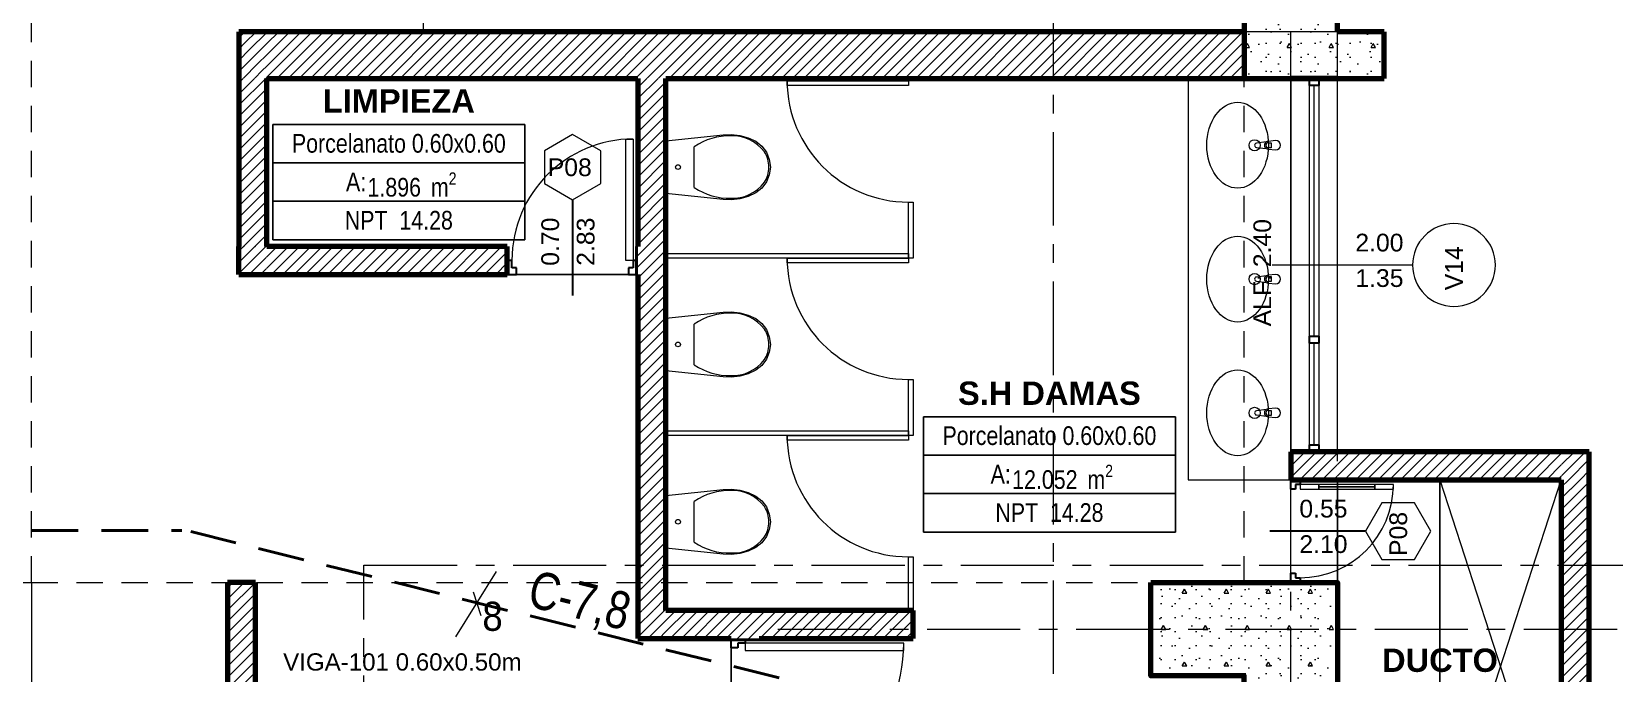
# Model space of a CAD drawing. Header units: inches. Extents: x -38 to 5698, y -33 to 92.
# Drawn here: x 322.07 to 330.55, y 16.91 to 20.35 of the extents above; entities that cross this region are included whole.
import ezdxf

# ---------------------------------------------------------------- set-up
doc = ezdxf.new("R2010")
doc.units = ezdxf.units.IN
doc.header["$MEASUREMENT"] = 0
doc.set_wipeout_variables(frame=1)
for name, pattern in [('A-PB$0$HIDDEN', [0.375, 0.25, -0.125]), ('ACAD_ISO04W100', [30, 24, -3, 0, -3]), ('CONTINUA', [0]), ('Hidden Line', [0.195611, 0.141111, -0.0545]), ('Línea Oculta', [0.195611, 0.141111, -0.0545]), ('Punto & Raya', [0.65, 0.5, -0.075, 0, -0.075]), ('Wipeout_Contour', [1, 0, -1])]:
    doc.linetypes.add(name, pattern=pattern)
for name, color, linetype in [('02 _ ARQ _ ALB _ Ejes Generales', 7, 'Continuous'), ('02 _ ARQ _ ZON _ Espacio.3D', 7, 'Continuous'), ('08 _ STR _ EXT _ 06 Columnas', 7, 'Continuous'), ('08 _ STR _ EXT _ 06 Elementos de Fachada', 7, 'Continuous'), ('08 _ STR _ EXT _ 07 Losa Aligerada', 7, 'Continuous'), ('08 _ STR _ EXT _ 09 Vigas', 7, 'Continuous'), ('Dibujo 2D - General', 7, 'Continuous'), ('Estructura - 04 MURO', 253, 'Continuous'), ('Interior - Sanitarios', 7, 'Continuous'), ('Marcador - Secciones', 251, 'Continuous'), ('Notas - Etiquetas', 251, 'Continuous'), ('Notas - Textos', 7, 'Continuous')]:
    doc.layers.add(name, color=color, linetype=linetype)
for name, color, linetype, lineweight in [('distribucion a sub tableros', 210, 'CONTINUA', 40), ('Lineas Electr', 4, 'Continuous', 18), ('textos', 7, 'Continuous', 5)]:
    doc.layers.add(name, color=color, linetype=linetype, lineweight=lineweight)
doc.styles.add('Estilo_Generado_4', font='swisse.ttf')
doc.styles.add('Estilo_Generado_8', font='arialbd.ttf')
doc.styles.add('Estilo_Generado_9', font='ARIALN.TTF')
doc.styles.add('ROMANS 150', font='arial.ttf', dxfattribs={"width": 0.8, "height": 0.48})
doc.styles.add('SWISS', font='swisse.ttf')
pattern_1 = [(0, (277.50004, 6e-09), (0, 0.3897114), [0.024375, -0.200625]), (0, (277.61254, 0.19486), (0, 0.3897114), [0.024375, -0.200625]), (60, (277.50004, 6e-09), (-0.3375, 0.1948557), [0.024375, -0.200625]), (60, (277.72504, 6e-09), (-0.3375, 0.1948557), [0.024375, -0.200625]), (120, (277.5244, 6e-09), (0.3375, 0.1948557), [0.024375, -0.200625]), (120, (277.7494, 6e-09), (0.3375, 0.1948557), [0.024375, -0.200625]), (0, (277.50004, 0.0375), (0, 0.075), [0, -0.075, 0, -0.1125]), (45, (277.53754, 0.0375), (-0.05303301, 0.05303301), [0, -0.05625, 0, -0.09375])]
pattern_2 = [(45, (277.50004, 6e-09), (-0.030052038, 0.030052038), [])]

msp = doc.modelspace()

# ---------------------------------------------------------------- hatches: boundary and pattern name
at = {"layer": '08 _ STR _ EXT _ 06 Columnas', "linetype": 'Continuous', "lineweight": 9}
h = msp.add_hatch(dxfattribs=at)
h.set_pattern_fill('HORMIGÓN_EN_MASA_0002', style=0, pattern_type=2)
h.set_pattern_definition(pattern_1)
h.paths.add_polyline_path([(328.07, 17.4), (328.07, 16.9), (328.57, 16.9), (328.57, 16.4), (329.07, 16.4), (329.07, 17.4)])
at = {"layer": '08 _ STR _ EXT _ 06 Elementos de Fachada', "linetype": 'Continuous', "lineweight": 9}
h = msp.add_hatch(dxfattribs=at)
h.set_pattern_fill('HORMIGÓN_EN_MASA_0002', color=250, style=0, pattern_type=2)
h.set_pattern_definition(pattern_1)
h.paths.add_polyline_path([(329.07, 20.1), (329.32, 20.1), (329.32, 20.35), (329.07, 20.35)])

# ---------------------------------------------------------------- linework, layer by layer
at = {"layer": '02 _ ARQ _ ZON _ Espacio.3D', "color": 252, "linetype": 'Continuous', "lineweight": 13}
for p, q in [((324.7136, 19.8534), (323.3633, 19.8534)), ((323.3633, 19.8534), (323.3633, 19.2358)), ((323.3633, 19.8534), (324.7136, 19.8534)), ((323.3633, 19.6476), (323.3633, 19.8534)), ((324.7136, 19.2358), (324.7136, 19.8534)), ((324.7136, 19.8534), (324.7136, 19.6476)), ((324.7136, 19.6476), (323.3633, 19.6476)), ((323.3633, 19.6476), (324.7136, 19.6476)), ((323.3633, 19.4417), (323.3633, 19.6476)), ((324.7136, 19.6476), (324.7136, 19.4417)), ((324.7136, 19.4417), (323.3633, 19.4417)), ((323.3633, 19.4417), (324.7136, 19.4417)), ((323.3633, 19.2358), (323.3633, 19.4417)), ((324.7136, 19.4417), (324.7136, 19.2358)), ((323.3633, 19.2358), (324.7136, 19.2358)), ((324.7136, 19.2358), (323.3633, 19.2358)), ((328.2014, 18.2878), (326.8511, 18.2878)), ((326.8511, 18.2878), (326.8511, 17.6701)), ((326.8511, 18.2878), (328.2014, 18.2878)), ((326.8511, 18.0819), (326.8511, 18.2878)), ((328.2014, 17.6701), (328.2014, 18.2878)), ((328.2014, 18.2878), (328.2014, 18.0819)), ((328.2014, 18.0819), (326.8511, 18.0819)), ((326.8511, 18.0819), (328.2014, 18.0819)), ((326.8511, 17.876), (326.8511, 18.0819)), ((328.2014, 18.0819), (328.2014, 17.876)), ((328.2014, 17.876), (326.8511, 17.876)), ((326.8511, 17.876), (328.2014, 17.876)), ((326.8511, 17.6701), (326.8511, 17.876)), ((328.2014, 17.876), (328.2014, 17.6701)), ((326.8511, 17.6701), (328.2014, 17.6701)), ((328.2014, 17.6701), (326.8511, 17.6701))]:
    msp.add_line(p, q, dxfattribs=at)
at = {"layer": '02 _ ARQ _ ZON _ Espacio.3D', "color": 254, "linetype": 'Continuous', "lineweight": 0, "flags": 128}
msp.add_lwpolyline([(297.57, 17.4), (322.07, 17.4), (322.07, 16.25), (323.27, 16.25), (323.27, 15.5372), (324.92, 15.5372), (324.92, 15.1499), (325.82, 15.1499), (325.8204, 17.1), (325.32, 17.1), (325.32, 19.05), (323.1804, 19.05), (323.1804, 20.35), (324.17, 20.35)], dxfattribs=at)
at = {"layer": '02 _ ARQ _ ZON _ Espacio.3D', "color": 9, "linetype": 'Continuous', "lineweight": 5, "flags": 128}
for points in [[(323.3303, 20.1), (323.3303, 19.2), (324.62, 19.2), (324.62, 19.05), (325.32, 19.05), (325.32, 20.1)], [(325.47, 20.1), (325.47, 17.2499), (326.795, 17.2499), (326.795, 17.0999), (325.82, 17.0999), (325.82, 16.1999), (328.82, 16.1999), (328.82, 16.4), (328.57, 16.4), (328.57, 16.9), (328.07, 16.9), (328.07, 17.4), (328.82, 17.4), (328.82, 20.1)]]:
    msp.add_lwpolyline(points, close=True, dxfattribs=at)
at = {"layer": '08 _ STR _ EXT _ 06 Columnas', "color": 7, "linetype": 'Continuous', "lineweight": 80, "flags": 128}
msp.add_lwpolyline([(329.07, 20.1), (329.07, 20.1)], dxfattribs=at)
msp.add_lwpolyline([(328.07, 17.4), (329.07, 17.4), (329.07, 16.4), (328.57, 16.4), (328.57, 16.9), (328.07, 16.9)], close=True, dxfattribs=at)
at = {"layer": '08 _ STR _ EXT _ 06 Elementos de Fachada', "color": 7, "linetype": 'Continuous', "lineweight": 80, "flags": 128}
for points in [[(329.32, 20.35), (329.07, 20.35)], [(329.32, 20.1), (329.32, 20.35)], [(329.07, 20.1), (329.32, 20.1)]]:
    msp.add_lwpolyline(points, dxfattribs=at)
at = {"layer": '08 _ STR _ EXT _ 07 Losa Aligerada', "color": 7, "linetype": 'Continuous', "lineweight": 18, "flags": 128}
msp.add_lwpolyline([(320.8699, 5.6637), (322.07, 5.6637), (322.07, 7.2), (329.07, 7.2), (329.07, 14.9999), (329.07, 15.1499), (329.07, 15.1499), (329.07, 15.7999), (329.07, 15.7999), (329.07, 18.1001), (329.07, 20.35), (326.57, 20.35), (324.17, 20.35), (324.17, 22.35), (324.17, 22.6), (324.17, 24.5), (324.17, 24.75), (324.17, 26.75), (329.07, 26.75), (329.07, 29.7)], dxfattribs=at)
for points in [[(330.42, 18.1001), (329.07, 18.1001), (329.07, 15.7999), (330.27, 15.7999), (330.27, 15.1499), (329.07, 15.1499), (329.07, 14.9999), (330.42, 14.9999)], [(329.62, 17.9499), (330.27, 17.9499), (330.27, 15.9499), (329.62, 15.9499)]]:
    msp.add_lwpolyline(points, close=True, dxfattribs=at)
at = {"layer": '08 _ STR _ EXT _ 09 Vigas', "color": 251, "linetype": 'Hidden Line', "lineweight": 13}
msp.add_line((322.07, 17.4), (322.07, 29.7), dxfattribs=at)
at = {"layer": 'distribucion a sub tableros', "linetype": 'A-PB$0$HIDDEN', "lineweight": 40}
msp.add_line((313.4445, 17.6781), (322.8744, 17.6781), dxfattribs=at)
at = {"layer": 'Estructura - 04 MURO', "color": 251, "linetype": 'Línea Oculta', "lineweight": 13}
msp.add_line((329.02, 20.35), (328.87, 20.35), dxfattribs=at)
msp.add_line((329.02, 20.35), (328.87, 20.35), dxfattribs=at)
at = {"layer": 'Estructura - 04 MURO', "color": 7, "linetype": 'Continuous', "lineweight": 80}
for p, q in [((328.92, 20.1), (328.82, 20.1)), ((328.92, 20.1), (328.82, 20.1)), ((328.97, 20.1), (328.92, 20.1)), ((328.97, 20.1), (328.92, 20.1)), ((328.97, 20.1), (328.92, 20.1)), ((329.07, 20.1), (328.97, 20.1)), ((329.07, 20.1), (328.97, 20.1)), ((325.32, 19.125), (325.32, 19.2)), ((325.32, 19.125), (325.32, 19.2)), ((325.32, 19.05), (325.32, 19.125)), ((325.32, 19.05), (325.32, 19.125)), ((325.32, 19.05), (325.32, 19.125)), ((328.82, 17.4), (328.87, 17.4)), ((328.82, 17.4), (328.87, 17.4)), ((328.82, 17.4), (328.87, 17.4)), ((328.87, 17.4), (328.97, 17.4)), ((328.87, 17.4), (328.97, 17.4)), ((325.82, 17.0999), (325.895, 17.0999)), ((325.82, 17.0999), (325.895, 17.0999)), ((325.82, 17.0999), (325.895, 17.0999)), ((325.895, 17.0999), (325.97, 17.0999)), ((325.895, 17.0999), (325.97, 17.0999))]:
    msp.add_line(p, q, dxfattribs=at)
at = {"layer": 'Estructura - 04 MURO', "color": 165, "linetype": 'Continuous', "lineweight": 25}
for p, q in [((328.92, 20.0625), (328.92, 20.1)), ((328.97, 20.0625), (328.92, 20.0625)), ((328.97, 20.1), (328.97, 20.0625)), ((325.32, 19.125), (325.295, 19.125)), ((325.295, 19.125), (325.295, 19.085)), ((325.32, 19.05), (325.32, 19.125)), ((324.67, 19.05), (324.67, 19.085)), ((325.295, 19.085), (325.27, 19.085)), ((325.27, 19.085), (325.27, 19.05)), ((325.27, 19.05), (325.32, 19.05)), ((328.92, 18.7), (328.92, 18.7188)), ((328.92, 18.7188), (328.97, 18.7188)), ((328.92, 18.6813), (328.92, 18.7)), ((328.97, 18.6813), (328.92, 18.6813)), ((328.97, 18.7188), (328.97, 18.7)), ((328.97, 18.7), (328.97, 18.6813)), ((328.845, 17.9001), (328.82, 17.9001)), ((328.82, 17.45), (328.845, 17.45)), ((328.82, 17.4), (328.82, 17.45)), ((328.87, 17.4), (328.82, 17.4)), ((328.845, 17.45), (328.845, 17.425)), ((328.845, 17.425), (328.87, 17.425)), ((328.87, 17.425), (328.87, 17.4)), ((325.82, 17.0999), (325.895, 17.0999)), ((325.82, 17.0499), (325.82, 17.0999)), ((325.895, 17.0749), (325.855, 17.0749)), ((325.855, 17.0749), (325.855, 17.0499)), ((325.895, 17.0999), (325.895, 17.0749)), ((325.855, 17.0499), (325.82, 17.0499))]:
    msp.add_line(p, q, dxfattribs=at)
at = {"layer": 'Estructura - 04 MURO', "color": 165, "linetype": 'Continuous', "lineweight": 15}
for p, q in [((328.92, 18.7188), (328.92, 20.0625)), ((328.945, 18.7188), (328.945, 20.0625)), ((328.97, 20.0625), (328.97, 18.7188)), ((325.255, 19.125), (325.255, 19.775)), ((325.255, 19.775), (325.295, 19.775)), ((325.295, 19.775), (325.295, 19.125)), ((325.295, 19.125), (325.255, 19.125)), ((329.4731, 19.1), (328.72, 19.1)), ((328.87, 17.9001), (328.97, 17.9001)), ((329.2701, 17.9001), (329.3701, 17.9001)), ((326.745, 17.0749), (325.895, 17.0749)), ((325.895, 17.0749), (325.895, 17.0349)), ((326.745, 17.0349), (326.745, 17.0749)), ((325.895, 17.0349), (326.745, 17.0349))]:
    msp.add_line(p, q, dxfattribs=at)
at = {"layer": 'Estructura - 04 MURO', "color": 152, "linetype": 'Continuous', "lineweight": 25}
for p, q in [((324.97, 19.45), (324.97, 18.9375)), ((329.22, 17.675), (328.7075, 17.675))]:
    msp.add_line(p, q, dxfattribs=at)
at = {"layer": 'Estructura - 04 MURO', "color": 251, "linetype": 'Continuous', "lineweight": 13, "flags": 128}
for points in [[(324.97, 19.8), (324.8185, 19.7125), (324.8185, 19.5375), (324.97, 19.45), (325.1216, 19.5375), (325.1216, 19.7125)], [(329.57, 17.675), (329.4825, 17.8266), (329.3075, 17.8266), (329.22, 17.675), (329.3075, 17.5235), (329.4825, 17.5235)]]:
    msp.add_lwpolyline(points, close=True, dxfattribs=at)
msp.add_lwpolyline([(329.695, 18.8781, 1), (329.695, 19.322, 1)], format="xyb", close=True, dxfattribs=at)
at = {"layer": 'Estructura - 04 MURO', "color": 7, "linetype": 'Continuous', "lineweight": 15}
msp.add_arc((325.895, 17.0749), 0.85, 269.99999, 359.99999, dxfattribs=at)
at = {"layer": 'Interior - Sanitarios', "color": 205, "linetype": 'Continuous', "lineweight": 13}
for p, q in [((328.27, 20.0999), (328.27, 17.9499)), ((328.27, 20.0999), (328.82, 20.0999)), ((328.82, 20.0999), (328.82, 17.9499)), ((328.7002, 19.7552), (328.7151, 19.7552)), ((328.7151, 19.728), (328.7002, 19.728)), ((328.7151, 19.7552), (328.7151, 19.728)), ((328.7002, 19.0385), (328.7151, 19.0385)), ((328.7151, 19.0113), (328.7002, 19.0113)), ((328.7151, 19.0385), (328.7151, 19.0113)), ((328.7002, 18.3219), (328.7151, 18.3219)), ((328.7151, 18.2947), (328.7002, 18.2947)), ((328.7151, 18.3219), (328.7151, 18.2947)), ((328.27, 17.9499), (328.82, 17.9499))]:
    msp.add_line(p, q, dxfattribs=at)
at = {"layer": 'Interior - Sanitarios', "color": 251, "linetype": 'Continuous', "lineweight": 13}
for p, q in [((325.6214, 19.6249), (325.6214, 19.7339)), ((325.6214, 19.516), (325.6214, 19.6249)), ((325.6214, 18.6749), (325.6214, 18.7839)), ((325.6214, 18.566), (325.6214, 18.6749)), ((325.6214, 17.7249), (325.6214, 17.8339)), ((325.6214, 17.616), (325.6214, 17.7249))]:
    msp.add_line(p, q, dxfattribs=at)
at = {"layer": 'Interior - Sanitarios', "color": 175, "linetype": 'Continuous', "lineweight": 13}
for p, q in [((326.77, 19.1499), (326.77, 19.4374)), ((326.77, 19.4374), (326.795, 19.4374)), ((326.795, 19.4374), (326.795, 19.1499)), ((326.77, 19.1374), (326.77, 19.1499)), ((326.795, 19.1374), (326.77, 19.1374)), ((326.795, 19.1499), (326.795, 19.1374)), ((326.77, 18.1999), (326.77, 18.4874)), ((326.77, 18.4874), (326.795, 18.4874)), ((326.795, 18.4874), (326.795, 18.1999)), ((326.77, 18.1874), (326.77, 18.1999)), ((326.795, 18.1874), (326.77, 18.1874)), ((326.795, 18.1999), (326.795, 18.1874))]:
    msp.add_line(p, q, dxfattribs=at)
at = {"layer": 'Interior - Sanitarios', "color": 7, "linetype": 'Continuous', "lineweight": 13, "flags": 128}
for points in [[(326.77, 20.0624), (326.12, 20.0624), (326.12, 20.0874), (326.77, 20.0874)], [(326.77, 19.1124), (326.12, 19.1124), (326.12, 19.1374), (326.77, 19.1374)], [(326.77, 18.1624), (326.12, 18.1624), (326.12, 18.1874), (326.77, 18.1874)]]:
    msp.add_lwpolyline(points, close=True, dxfattribs=at)
at = {"layer": 'Interior - Sanitarios', "color": 175, "linetype": 'Continuous', "lineweight": 13, "flags": 128}
for points in [[(326.795, 20.0874), (326.77, 20.0874), (326.77, 20.0999), (326.795, 20.0999)], [(325.47, 19.1374), (325.47, 19.1624), (326.77, 19.1624), (326.77, 19.1374)], [(325.47, 18.1874), (325.47, 18.2124), (326.77, 18.2124), (326.77, 18.1874)], [(326.795, 17.2499), (326.77, 17.2499), (326.77, 17.5374), (326.795, 17.5374)]]:
    msp.add_lwpolyline(points, close=True, dxfattribs=at)
at = {"layer": 'Interior - Sanitarios', "color": 251, "linetype": 'Continuous', "lineweight": 13, "flags": 128}
for points in [[(325.8668, 19.7944), (325.9103, 19.7819), (325.9514, 19.7629), (325.9839, 19.7373), (326.0089, 19.7043), (326.0246, 19.666), (326.03, 19.6249), (326.0246, 19.5839), (326.0089, 19.5456), (325.9839, 19.5125), (325.9514, 19.4869), (325.9103, 19.4679), (325.8668, 19.4555), (325.8218, 19.45), (325.7766, 19.4516), (325.47, 19.484), (325.47, 19.7659), (325.7766, 19.7983), (325.8218, 19.7998)], [(325.8668, 18.8444), (325.9103, 18.8319), (325.9514, 18.8129), (325.9839, 18.7873), (326.0089, 18.7543), (326.0246, 18.716), (326.03, 18.6749), (326.0246, 18.6339), (326.0089, 18.5956), (325.9839, 18.5625), (325.9514, 18.5369), (325.9103, 18.5179), (325.8668, 18.5055), (325.8218, 18.5), (325.7766, 18.5016), (325.47, 18.534), (325.47, 18.8159), (325.7766, 18.8483), (325.8218, 18.8498)], [(325.8668, 17.8944), (325.9103, 17.8819), (325.9514, 17.8629), (325.9839, 17.8373), (326.0089, 17.8043), (326.0246, 17.766), (326.03, 17.7249), (326.0246, 17.6839), (326.0089, 17.6456), (325.9839, 17.6125), (325.9514, 17.5869), (325.9103, 17.5679), (325.8668, 17.5555), (325.8218, 17.55), (325.7766, 17.5516), (325.47, 17.584), (325.47, 17.8659), (325.7766, 17.8983), (325.8218, 17.8998)]]:
    msp.add_lwpolyline(points, close=True, dxfattribs=at)
at = {"layer": 'Interior - Sanitarios', "color": 205, "linetype": 'Continuous', "lineweight": 13, "flags": 128}
for points in [[(328.74, 19.7666), (328.6981, 19.7626, 0.12102), (328.6886, 19.7593), (328.6356, 19.7527, 0.882566), (328.6356, 19.7305), (328.6886, 19.7239, 0.12102), (328.6981, 19.7206), (328.74, 19.7166, 1)], [(328.74, 19.0499), (328.6981, 19.0459, 0.12102), (328.6886, 19.0427), (328.6356, 19.036, 0.882566), (328.6356, 19.0138), (328.6886, 19.0072, 0.12102), (328.6981, 19.0039), (328.74, 18.9999, 1)], [(328.74, 18.3333), (328.6981, 18.3293, 0.12102), (328.6886, 18.326), (328.6356, 18.3194, 0.882566), (328.6356, 18.2972), (328.6886, 18.2905, 0.12102), (328.6981, 18.2873), (328.74, 18.2833, 1)]]:
    msp.add_lwpolyline(points, format="xyb", close=True, dxfattribs=at)
at = {"layer": 'Interior - Sanitarios', "color": 205, "linetype": 'Continuous', "lineweight": 13}
for centre in [(328.6261, 19.7416), (328.6261, 19.0249), (328.6261, 18.3083)]:
    msp.add_circle(centre, 0.03, dxfattribs=at)
at = {"layer": 'Interior - Sanitarios', "color": 251, "linetype": 'Continuous', "lineweight": 13}
for centre in [(325.535, 19.6249), (325.535, 18.6749), (325.535, 17.7249)]:
    msp.add_circle(centre, 0.0127, dxfattribs=at)
at = {"layer": 'Interior - Sanitarios', "color": 7, "linetype": 'Continuous', "lineweight": 13}
for centre in [(326.77, 20.0874), (326.77, 19.1374), (326.77, 18.1874)]:
    msp.add_arc(centre, 0.65, 180, 270, dxfattribs=at)
at = {"layer": 'Interior - Sanitarios', "color": 205, "linetype": 'Continuous', "lineweight": 13}
for centre, radius, start, end in [((328.7, 19.7416), 0.0211, 122.77103, 237.22897), ((328.7002, 19.7416), 0.0136, 90, 270), ((328.7, 19.0249), 0.0211, 122.77103, 237.22897), ((328.7002, 19.0249), 0.0136, 90, 270), ((328.7, 18.3083), 0.0211, 122.77103, 237.22897), ((328.7002, 18.3083), 0.0136, 90, 270)]:
    msp.add_arc(centre, radius, start, end, dxfattribs=at)
for centre in [(328.535, 19.7416), (328.535, 19.0249), (328.535, 18.3083)]:
    msp.add_ellipse(centre, major_axis=(0, 0.23), ratio=0.717391, dxfattribs=at)
at = {"layer": 'Interior - Sanitarios', "color": 251, "linetype": 'Continuous', "lineweight": 13}
for centre, major_axis, start_param, end_param in [((325.8095, 19.3668), (0, 0.4253), 6.259569, 6.81259), ((325.8308, 19.5355), (0, 0.2569), 5.438328, 6.338917), ((325.9012, 19.6241), (0, 0.1385), 4.71825, 5.344893), ((325.9012, 19.6257), (0, 0.1385), 4.079884, 4.706528), ((325.8095, 19.883), (0, 0.4253), 2.61219, 3.165211), ((325.8308, 19.7144), (0, 0.2569), 3.085865, 3.986454), ((325.8095, 18.4168), (0, 0.4253), 6.259569, 6.81259), ((325.8308, 18.5855), (0, 0.2569), 5.438328, 6.338917), ((325.9012, 18.6741), (0, 0.1385), 4.71825, 5.344893), ((325.9012, 18.6757), (0, 0.1385), 4.079884, 4.706528), ((325.8308, 18.7644), (0, 0.2569), 3.085865, 3.986454), ((325.8095, 18.933), (0, 0.4253), 2.61219, 3.165211), ((325.8095, 17.4668), (0, 0.4253), 6.259569, 6.81259), ((325.8308, 17.6355), (0, 0.2569), 5.438328, 6.338917), ((325.9012, 17.7241), (0, 0.1385), 4.71825, 5.344893), ((325.9012, 17.7257), (0, 0.1385), 4.079884, 4.706528), ((325.8095, 17.983), (0, 0.4253), 2.61219, 3.165211), ((325.8308, 17.8144), (0, 0.2569), 3.085865, 3.986454)]:
    msp.add_ellipse(centre, major_axis=major_axis, ratio=0.875546, start_param=start_param, end_param=end_param, dxfattribs=at)
at = {"layer": 'Lineas Electr', "ltscale": 0.3}
for p, q in [((324.3433, 17.1081), (324.5614, 17.4587)), ((324.4805, 17.2213), (324.4394, 17.3475))]:
    msp.add_line(p, q, dxfattribs=at)
at = {"layer": 'Marcador - Secciones', "color": 251, "linetype": 'Punto & Raya', "lineweight": 13}
msp.add_line((323.8507, 10.0018), (323.8507, 17.4928), dxfattribs=at)

# ---------------------------------------------------------------- texts
at = {"layer": '02 _ ARQ _ ZON _ Espacio.3D', "color": 252, "lineweight": 25, "attachment_point": 2}
for s, insert, char_height, style in [('\\A1;{\\pqc;\\pt0;\\fArial|b1|i0|c0|p34;LIMPIEZA}', (324.0385, 20.0419), 0.125, 'Estilo_Generado_8'), ('\\A1;{\\pqc;\\pt0;\\fArial Narrow|b0|i0|c0|p34;Porcelanato 0.60x0.60}', (324.0385, 19.802), 0.1, 'Estilo_Generado_9'), ('\\A1;{\\pqc;\\pt0;\\fArial Narrow|b0|i0|c0|p34;A: }', (323.8094, 19.5957), 0.1, 'Estilo_Generado_9'), ('\\A1;{\\pqc;\\pt0,0.3;\\fArial Narrow|b0|i0|c0|p34;1.896\\fArial Narrow|b0|i0|c0|p34;\\A1{\\H.66x;\\S^  ;}\\fArial Narrow|b0|i0|c0|p34; m\\fArial Narrow|b0|i0|c0|p34;\\A1{\\H.66x;\\S2^  ;}}', (324.1091, 19.5961), 0.1, 'Estilo_Generado_9'), ('\\A1;{\\pqc;\\pt0;\\fArial Narrow|b0|i0|c0|p34;NPT  14.28}', (324.0385, 19.3902), 0.1, 'Estilo_Generado_9'), ('\\A1;{\\pqc;\\pt0;\\fArial|b1|i0|c0|p34;S.H DAMAS}', (327.5262, 18.4762), 0.125, 'Estilo_Generado_8'), ('\\A1;{\\pqc;\\pt0;\\fArial Narrow|b0|i0|c0|p34;Porcelanato 0.60x0.60}', (327.5262, 18.2363), 0.1, 'Estilo_Generado_9'), ('\\A1;{\\pqc;\\pt0;\\fArial Narrow|b0|i0|c0|p34;A: }', (327.2651, 18.03), 0.1, 'Estilo_Generado_9'), ('\\A1;{\\pqc;\\pt0,0.3;\\fArial Narrow|b0|i0|c0|p34;12.052\\fArial Narrow|b0|i0|c0|p34;\\A1{\\H.66x;\\S^  ;}\\fArial Narrow|b0|i0|c0|p34; m\\fArial Narrow|b0|i0|c0|p34;\\A1{\\H.66x;\\S2^  ;}}', (327.5968, 18.0304), 0.1, 'Estilo_Generado_9'), ('\\A1;{\\pqc;\\pt0;\\fArial Narrow|b0|i0|c0|p34;NPT  14.28}', (327.5262, 17.8246), 0.1, 'Estilo_Generado_9')]:
    msp.add_mtext(s, dxfattribs=dict(at, insert=insert, char_height=char_height, style=style))
at = {"layer": 'Estructura - 04 MURO', "color": 251, "lineweight": 25, "char_height": 0.095, "attachment_point": 7, "style": 'Estilo_Generado_4'}
for s, insert in [('\\A1;{\\pql;\\pt0;\\fSwis721 Ex BT|b0|i0|c0|p34;P08\\fSwis721 Ex BT|b0|i0|c0|p34;\\fSwis721 Ex BT|b0|i0|c0|p34;\\fSwis721 Ex BT|b0|i0|c0|p34;}', (324.8367, 19.575)), ('\\A1;{\\pql;\\pt0;\\fSwis721 Ex BT|b0|i0|c0|p34;0.55\\fSwis721 Ex BT|b0|i0|c0|p34;\\A1{\\H.66x;\\S^  ;}\\fSwis721 Ex BT|b0|i0|c0|p34;\\fSwis721 Ex BT|b0|i0|c0|p34;}', (328.866, 17.7201)), ('\\A1;{\\pql;\\pt0;\\fSwis721 Ex BT|b0|i0|c0|p34;2.10\\fSwis721 Ex BT|b0|i0|c0|p34;\\A1{\\H.66x;\\S^  ;}\\fSwis721 Ex BT|b0|i0|c0|p34;\\fSwis721 Ex BT|b0|i0|c0|p34;}', (328.866, 17.5301))]:
    msp.add_mtext(s, dxfattribs=dict(at, insert=insert))
for s, insert, rotation in [('\\A1;{\\pql;\\pt0;\\fSwis721 Ex BT|b0|i0|c0|p34;0.70\\fSwis721 Ex BT|b0|i0|c0|p34;\\A1{\\H.66x;\\S^  ;}\\fSwis721 Ex BT|b0|i0|c0|p34;\\fSwis721 Ex BT|b0|i0|c0|p34;}', (324.925, 19.096), 90), ('\\A1;{\\pql;\\pt0;\\fSwis721 Ex BT|b0|i0|c0|p34;2.83\\fSwis721 Ex BT|b0|i0|c0|p34;\\A1{\\H.66x;\\S^  ;}\\fSwis721 Ex BT|b0|i0|c0|p34;\\fSwis721 Ex BT|b0|i0|c0|p34;}', (325.115, 19.096), 90), ('\\A1;{\\pql;\\pt0;\\fSwis721 Ex BT|b0|i0|c0|p34;ALF: 2.40\\fSwis721 Ex BT|b0|i0|c0|p34;\\A1{\\H.66x;\\S^  ;}\\fSwis721 Ex BT|b0|i0|c0|p34;\\fSwis721 Ex BT|b0|i0|c0|p34;}', (328.7425, 18.7713), 89.9996), ('\\A1;{\\pql;\\pt0;\\fSwis721 Ex BT|b0|i0|c0|p34;2.00\\fSwis721 Ex BT|b0|i0|c0|p34;\\A1{\\H.66x;\\S^  ;}\\fSwis721 Ex BT|b0|i0|c0|p34;\\fSwis721 Ex BT|b0|i0|c0|p34;}', (329.166, 19.1451), 359.9996), ('\\A1;{\\pql;\\pt0;\\fSwis721 Ex BT|b0|i0|c0|p34;V14\\fSwis721 Ex BT|b0|i0|c0|p34;\\fSwis721 Ex BT|b0|i0|c0|p34;\\fSwis721 Ex BT|b0|i0|c0|p34;}', (329.7425, 18.965), 89.9996), ('\\A1;{\\pql;\\pt0;\\fSwis721 Ex BT|b0|i0|c0|p34;1.35\\fSwis721 Ex BT|b0|i0|c0|p34;\\A1{\\H.66x;\\S^  ;}\\fSwis721 Ex BT|b0|i0|c0|p34;\\fSwis721 Ex BT|b0|i0|c0|p34;}', (329.166, 18.9551), 359.9996), ('\\A1;{\\pql;\\pt0;\\fSwis721 Ex BT|b0|i0|c0|p34;P08\\fSwis721 Ex BT|b0|i0|c0|p34;\\fSwis721 Ex BT|b0|i0|c0|p34;\\fSwis721 Ex BT|b0|i0|c0|p34;}', (329.445, 17.5417), 90)]:
    msp.add_mtext(s, dxfattribs=dict(at, insert=insert, rotation=rotation))
at = {"layer": 'Notas - Etiquetas', "color": 8, "linetype": 'Continuous', "lineweight": 13, "insert": (323.4182, 16.9267), "char_height": 0.0925, "attachment_point": 7, "style": 'Estilo_Generado_4'}
msp.add_mtext('\\A1;{\\pql;\\fSwis721 Ex BT|b0|i0|c0|p34;VIGA-101\\fSwis721 Ex BT|b0|i0|c0|p34; \\fSwis721 Ex BT|b0|i0|c0|p34;0.60\\fSwis721 Ex BT|b0|i0|c0|p34;x\\fSwis721 Ex BT|b0|i0|c0|p34;0.50\\fSwis721 Ex BT|b0|i0|c0|p34;m}', dxfattribs=at)
at = {"layer": 'Notas - Textos', "color": 251, "linetype": 'Continuous', "lineweight": 25, "insert": (329.62, 17.046), "char_height": 0.125, "attachment_point": 2, "line_spacing_factor": 0.924085, "style": 'Estilo_Generado_8'}
msp.add_mtext('\\A1;{\\pqc;\\fArial|b1|i0|c0|p34;DUCTO \\P\\pqc;\\fArial|b1|i0|c0|p34;INSTAL.}', dxfattribs=at)
at = {"layer": 'textos', "style": 'SWISS', "width": 0.9}
msp.add_text('8 ', height=0.156, dxfattribs=at).set_placement((324.4863, 17.1408))

# ---------------------------------------------------------------- next in the draw order: wipeouts: each hides what was drawn before it
at = {"color": 254, "linetype": 'Wipeout_Contour', "lineweight": 0, "ltscale": 7374.466819}
msp.add_wipeout([(323.3304, 20.1), (323.1804, 20.35), (323.1804, 20.1)], dxfattribs=at).dxf.layer = 'Estructura - 04 MURO'
at = {"color": 254, "linetype": 'Wipeout_Contour', "lineweight": 0, "ltscale": 7374.450028}
msp.add_wipeout([(323.3304, 19.2), (323.1804, 19.2), (323.1804, 19.05)], dxfattribs=at).dxf.layer = 'Estructura - 04 MURO'
at = {"color": 254, "linetype": 'Wipeout_Contour', "lineweight": 0, "ltscale": 9854.752171}
msp.add_wipeout([(328.82, 18.1001), (328.82, 17.9501), (329.07, 17.9501), (329.07, 18.1001)], dxfattribs=at).dxf.layer = 'Estructura - 04 MURO'
at = {"color": 254, "linetype": 'Wipeout_Contour', "lineweight": 0, "ltscale": 7395.693239}
msp.add_wipeout([(330.27, 17.9501), (330.42, 18.1001), (330.27, 18.1001)], dxfattribs=at).dxf.layer = 'Estructura - 04 MURO'
at = {"color": 254, "linetype": 'Wipeout_Contour', "lineweight": 0, "ltscale": 9831.66722}
msp.add_wipeout([(323.27, 11.7), (323.27, 17.4), (323.12, 17.4), (323.12, 11.7)], dxfattribs=at).dxf.layer = 'Estructura - 04 MURO'
at = {"color": 254, "linetype": 'Wipeout_Contour', "lineweight": 0, "ltscale": 7379.96717}
msp.add_wipeout([(325.47, 17.2499), (325.32, 17.0999), (325.47, 17.0999)], dxfattribs=at).dxf.layer = 'Estructura - 04 MURO'

# ---------------------------------------------------------------- next in the draw order: hatches: boundary and pattern name
at = {"layer": 'Estructura - 04 MURO', "linetype": 'Continuous', "lineweight": 5}
h = msp.add_hatch(dxfattribs=at)
h.set_pattern_fill('LADRILLO_COMÚN_0002', color=252, style=0, pattern_type=2)
h.set_pattern_definition(pattern_2)
h.paths.add_polyline_path([(323.3304, 20.1), (323.1804, 20.35), (323.1804, 20.1)])
h = msp.add_hatch(dxfattribs=at)
h.set_pattern_fill('LADRILLO_COMÚN_0002', color=252, style=0, pattern_type=2)
h.set_pattern_definition(pattern_2)
h.paths.add_polyline_path([(323.3304, 19.2), (323.1804, 19.2), (323.1804, 19.05)])
h = msp.add_hatch(dxfattribs=at)
h.set_pattern_fill('LADRILLO_COMÚN_0002', color=252, style=0, pattern_type=2)
h.set_pattern_definition(pattern_2)
h.paths.add_polyline_path([(328.82, 18.1001), (328.82, 17.9501), (329.07, 17.9501), (329.07, 18.1001)])
h = msp.add_hatch(dxfattribs=at)
h.set_pattern_fill('LADRILLO_COMÚN_0002', color=252, style=0, pattern_type=2)
h.set_pattern_definition(pattern_2)
h.paths.add_polyline_path([(330.27, 17.9501), (330.42, 18.1001), (330.27, 18.1001)])
h = msp.add_hatch(dxfattribs=at)
h.set_pattern_fill('LADRILLO_COMÚN_0002', color=252, style=0, pattern_type=2)
h.set_pattern_definition(pattern_2)
h.paths.add_polyline_path([(323.27, 11.7), (323.27, 17.4), (323.12, 17.4), (323.12, 11.7)])
h = msp.add_hatch(dxfattribs=at)
h.set_pattern_fill('LADRILLO_COMÚN_0002', color=252, style=0, pattern_type=2)
h.set_pattern_definition(pattern_2)
h.paths.add_polyline_path([(325.47, 17.2499), (325.32, 17.0999), (325.47, 17.0999)])

# ---------------------------------------------------------------- next in the draw order: linework, layer by layer
at = {"layer": '02 _ ARQ _ ALB _ Ejes Generales', "color": 252, "linetype": 'Punto & Raya', "lineweight": 13}
msp.add_line((328.82, 3.05), (328.82, 44.9), dxfattribs=at)
at = {"layer": 'Estructura - 04 MURO', "color": 165, "linetype": 'Continuous', "lineweight": 15}
for p, q in [((328.82, 18.1001), (328.82, 20.1)), ((329.07, 18.1001), (329.07, 20.1)), ((328.92, 18.1376), (328.92, 18.6813)), ((328.945, 18.1376), (328.945, 18.6813)), ((328.97, 18.6813), (328.97, 18.1376)), ((328.97, 17.9251), (328.87, 17.9251)), ((328.87, 17.9251), (328.87, 17.9001)), ((328.97, 17.9001), (328.97, 17.9251))]:
    msp.add_line(p, q, dxfattribs=at)
at = {"layer": 'Estructura - 04 MURO', "color": 7, "linetype": 'Continuous', "lineweight": 80}
for p, q in [((328.92, 18.1001), (328.82, 18.1001)), ((328.92, 18.1001), (328.82, 18.1001)), ((328.97, 18.1001), (328.92, 18.1001)), ((328.97, 18.1001), (328.92, 18.1001)), ((328.97, 18.1001), (328.92, 18.1001)), ((329.07, 18.1001), (328.97, 18.1001)), ((329.07, 18.1001), (328.97, 18.1001)), ((328.82, 17.9501), (328.87, 17.9501)), ((328.82, 17.9501), (328.87, 17.9501)), ((328.82, 17.9501), (328.87, 17.9501)), ((328.87, 17.9501), (328.97, 17.9501)), ((328.87, 17.9501), (328.97, 17.9501))]:
    msp.add_line(p, q, dxfattribs=at)
at = {"layer": 'Estructura - 04 MURO', "color": 165, "linetype": 'Continuous', "lineweight": 25}
for p, q in [((328.92, 18.1001), (328.92, 18.1376)), ((328.92, 18.1376), (328.97, 18.1376)), ((328.97, 18.1376), (328.97, 18.1001)), ((328.82, 17.9501), (328.87, 17.9501)), ((328.82, 17.9001), (328.82, 17.9501)), ((328.87, 17.9251), (328.845, 17.9251)), ((328.845, 17.9251), (328.845, 17.9001)), ((328.87, 17.9501), (328.87, 17.9251))]:
    msp.add_line(p, q, dxfattribs=at)
at = {"layer": 'Estructura - 04 MURO', "color": 7, "linetype": 'Continuous', "lineweight": 80, "flags": 128}
for points in [[(328.82, 18.1001), (328.82, 17.9501)], [(328.82, 17.9501), (329.07, 17.9501)], [(323.12, 17.4), (323.12, 16.25)], [(323.27, 17.4), (323.12, 17.4)], [(323.27, 15.5372), (323.27, 17.4)]]:
    msp.add_lwpolyline(points, dxfattribs=at)

# ---------------------------------------------------------------- next in the draw order: wipeouts: each hides what was drawn before it
at = {"color": 254, "linetype": 'Wipeout_Contour', "lineweight": 0, "ltscale": 9842.841626}
msp.add_wipeout([(323.3304, 20.1), (328.57, 20.1), (328.57, 20.35), (323.3304, 20.35)], dxfattribs=at).dxf.layer = 'Estructura - 04 MURO'
at = {"color": 254, "linetype": 'Wipeout_Contour', "lineweight": 0, "ltscale": 7373.591106}
msp.add_wipeout([(323.3304, 19.2), (323.1804, 19.05), (323.3304, 19.05)], dxfattribs=at).dxf.layer = 'Estructura - 04 MURO'
at = {"color": 254, "linetype": 'Wipeout_Contour', "lineweight": 0, "ltscale": 9860.31228}
msp.add_wipeout([(330.27, 17.9501), (330.27, 15.1499), (330.42, 15.1499), (330.42, 17.9501)], dxfattribs=at).dxf.layer = 'Estructura - 04 MURO'

# ---------------------------------------------------------------- next in the draw order: hatches: boundary and pattern name
at = {"layer": '08 _ STR _ EXT _ 06 Columnas', "linetype": 'Continuous', "lineweight": 9}
h = msp.add_hatch(dxfattribs=at)
h.set_pattern_fill('HORMIGÓN_EN_MASA_0002', style=0, pattern_type=2)
h.set_pattern_definition(pattern_1)
h.paths.add_polyline_path([(328.57, 20.7), (328.57, 20.1), (329.07, 20.1), (329.07, 20.35), (329.07, 20.35), (329.07, 20.7)])
at = {"layer": 'Estructura - 04 MURO', "linetype": 'Continuous', "lineweight": 5}
h = msp.add_hatch(dxfattribs=at)
h.set_pattern_fill('LADRILLO_COMÚN_0002', color=252, style=0, pattern_type=2)
h.set_pattern_definition(pattern_2)
h.paths.add_polyline_path([(323.3304, 20.1), (328.57, 20.1), (328.57, 20.35), (323.3304, 20.35)])
h = msp.add_hatch(dxfattribs=at)
h.set_pattern_fill('LADRILLO_COMÚN_0002', color=252, style=0, pattern_type=2)
h.set_pattern_definition(pattern_2)
h.paths.add_polyline_path([(323.3304, 19.2), (323.1804, 19.05), (323.3304, 19.05)])
h = msp.add_hatch(dxfattribs=at)
h.set_pattern_fill('LADRILLO_COMÚN_0002', color=252, style=0, pattern_type=2)
h.set_pattern_definition(pattern_2)
h.paths.add_polyline_path([(330.27, 17.9501), (330.27, 15.1499), (330.42, 15.1499), (330.42, 17.9501)])

# ---------------------------------------------------------------- next in the draw order: linework, layer by layer
at = {"layer": '08 _ STR _ EXT _ 06 Columnas', "color": 7, "linetype": 'Continuous', "lineweight": 80, "flags": 128}
msp.add_lwpolyline([(329.07, 20.35), (329.07, 20.7), (328.57, 20.7), (328.57, 20.1), (329.07, 20.1)], dxfattribs=at)
at = {"layer": '08 _ STR _ EXT _ 09 Vigas', "color": 251, "linetype": 'Hidden Line', "lineweight": 13}
msp.add_line((328.57, 17.4), (328.57, 29.7), dxfattribs=at)
at = {"layer": 'Estructura - 04 MURO', "color": 7, "linetype": 'Continuous', "lineweight": 80, "flags": 128}
for points in [[(325.47, 20.1), (328.57, 20.1)], [(323.1804, 19.05), (323.1804, 19.2)]]:
    msp.add_lwpolyline(points, dxfattribs=at)
at = {"layer": 'Marcador - Secciones', "color": 251, "linetype": 'Punto & Raya', "lineweight": 13}
msp.add_line((327.5454, 46.2111), (327.5454, 0.9472), dxfattribs=at)

# ---------------------------------------------------------------- next in the draw order: wipeouts: each hides what was drawn before it
at = {"color": 254, "linetype": 'Wipeout_Contour', "lineweight": 0, "ltscale": 7373.627133}
msp.add_wipeout([(323.3304, 20.35), (323.1804, 20.35), (323.3304, 20.1)], dxfattribs=at).dxf.layer = 'Estructura - 04 MURO'
at = {"color": 254, "linetype": 'Wipeout_Contour', "lineweight": 0, "ltscale": 9834.906659}
msp.add_wipeout([(323.3304, 19.05), (324.62, 19.05), (324.62, 19.2), (323.3304, 19.2)], dxfattribs=at).dxf.layer = 'Estructura - 04 MURO'
at = {"color": 254, "linetype": 'Wipeout_Contour', "lineweight": 0, "ltscale": 7394.834852}
msp.add_wipeout([(330.27, 17.9501), (330.42, 17.9501), (330.42, 18.1001)], dxfattribs=at).dxf.layer = 'Estructura - 04 MURO'

# ---------------------------------------------------------------- next in the draw order: hatches: boundary and pattern name
at = {"layer": 'Estructura - 04 MURO', "linetype": 'Continuous', "lineweight": 5}
h = msp.add_hatch(dxfattribs=at)
h.set_pattern_fill('LADRILLO_COMÚN_0002', color=252, style=0, pattern_type=2)
h.set_pattern_definition(pattern_2)
h.paths.add_polyline_path([(323.3304, 20.35), (323.1804, 20.35), (323.3304, 20.1)])
h = msp.add_hatch(dxfattribs=at)
h.set_pattern_fill('LADRILLO_COMÚN_0002', color=252, style=0, pattern_type=2)
h.set_pattern_definition(pattern_2)
h.paths.add_polyline_path([(323.3304, 19.05), (324.62, 19.05), (324.62, 19.2), (323.3304, 19.2)])
h = msp.add_hatch(dxfattribs=at)
h.set_pattern_fill('LADRILLO_COMÚN_0002', color=252, style=0, pattern_type=2)
h.set_pattern_definition(pattern_2)
h.paths.add_polyline_path([(330.27, 17.9501), (330.42, 17.9501), (330.42, 18.1001)])

# ---------------------------------------------------------------- next in the draw order: linework, layer by layer
at = {"layer": 'Estructura - 04 MURO', "color": 7, "linetype": 'Continuous', "lineweight": 80}
for p, q in [((324.62, 19.125), (324.62, 19.2)), ((324.62, 19.125), (324.62, 19.2)), ((324.62, 19.05), (324.62, 19.125)), ((324.62, 19.05), (324.62, 19.125)), ((324.62, 19.05), (324.62, 19.125))]:
    msp.add_line(p, q, dxfattribs=at)
at = {"layer": 'Estructura - 04 MURO', "color": 165, "linetype": 'Continuous', "lineweight": 25}
for p, q in [((324.645, 19.125), (324.62, 19.125)), ((324.62, 19.125), (324.62, 19.05)), ((324.645, 19.085), (324.645, 19.125)), ((324.62, 19.05), (324.67, 19.05)), ((324.67, 19.085), (324.645, 19.085))]:
    msp.add_line(p, q, dxfattribs=at)
at = {"layer": 'Estructura - 04 MURO', "color": 7, "linetype": 'Continuous', "lineweight": 80, "flags": 128}
for points in [[(323.1804, 20.35), (323.1804, 20.1)], [(328.57, 20.35), (323.1804, 20.35)], [(323.3304, 20.1), (325.32, 20.1)], [(324.62, 19.2), (323.3304, 19.2)], [(323.1804, 19.05), (324.62, 19.05)], [(330.42, 18.1001), (330.27, 18.1001)], [(330.42, 14.9999), (330.42, 18.1001)], [(330.27, 17.9501), (330.27, 15.1499)]]:
    msp.add_lwpolyline(points, dxfattribs=at)
at = {"layer": 'Estructura - 04 MURO', "color": 7, "linetype": 'Continuous', "lineweight": 15}
msp.add_arc((325.295, 19.125), 0.65, 90, 180, dxfattribs=at)

# ---------------------------------------------------------------- next in the draw order: wipeouts: each hides what was drawn before it
at = {"color": 254, "linetype": 'Wipeout_Contour', "lineweight": 0, "ltscale": 9832.044164}
msp.add_wipeout([(323.1804, 20.1), (323.1804, 19.2), (323.3304, 19.2), (323.3304, 20.1)], dxfattribs=at).dxf.layer = 'Estructura - 04 MURO'
at = {"color": 254, "linetype": 'Wipeout_Contour', "lineweight": 0, "ltscale": 9840.573607}
msp.add_wipeout([(325.32, 20.1), (325.32, 17.2499), (325.47, 17.2499), (325.47, 20.1)], dxfattribs=at).dxf.layer = 'Estructura - 04 MURO'
at = {"color": 254, "linetype": 'Wipeout_Contour', "lineweight": 0, "ltscale": 9857.652119}
msp.add_wipeout([(330.27, 18.1001), (329.07, 18.1001), (329.07, 17.9501), (330.27, 17.9501)], dxfattribs=at).dxf.layer = 'Estructura - 04 MURO'

# ---------------------------------------------------------------- next in the draw order: hatches: boundary and pattern name
at = {"layer": 'Estructura - 04 MURO', "linetype": 'Continuous', "lineweight": 5}
h = msp.add_hatch(dxfattribs=at)
h.set_pattern_fill('LADRILLO_COMÚN_0002', color=252, style=0, pattern_type=2)
h.set_pattern_definition(pattern_2)
h.paths.add_polyline_path([(323.1804, 20.1), (323.1804, 19.2), (323.3304, 19.2), (323.3304, 20.1)])
h = msp.add_hatch(dxfattribs=at)
h.set_pattern_fill('LADRILLO_COMÚN_0002', color=252, style=0, pattern_type=2)
h.set_pattern_definition(pattern_2)
h.paths.add_polyline_path([(325.32, 20.1), (325.32, 17.2499), (325.47, 17.2499), (325.47, 20.1)])
h = msp.add_hatch(dxfattribs=at)
h.set_pattern_fill('LADRILLO_COMÚN_0002', color=252, style=0, pattern_type=2)
h.set_pattern_definition(pattern_2)
h.paths.add_polyline_path([(330.27, 18.1001), (329.07, 18.1001), (329.07, 17.9501), (330.27, 17.9501)])

# ---------------------------------------------------------------- next in the draw order: linework, layer by layer
at = {"layer": '08 _ STR _ EXT _ 09 Vigas', "color": 251, "linetype": 'Hidden Line', "lineweight": 13}
for p, q in [((329.07, 7.2), (329.07, 39.9)), ((322.07, 17.4), (328.57, 17.4)), ((322.07, 17.4), (328.57, 17.4))]:
    msp.add_line(p, q, dxfattribs=at)
at = {"layer": 'Dibujo 2D - General', "color": 7, "linetype": 'ACAD_ISO04W100', "lineweight": 13}
for p, q in [((329.62, 17.9501), (330.27, 15.9499)), ((329.62, 15.9499), (330.27, 17.9501)), ((329.62, 15.9499), (330.27, 17.9499)), ((329.62, 17.9499), (330.27, 15.9499))]:
    msp.add_line(p, q, dxfattribs=at)
msp.add_lwpolyline([(329.62, 15.9499), (330.27, 15.9499), (330.27, 17.9501), (329.62, 17.9501)], close=True, dxfattribs=at)
at = {"layer": 'Estructura - 04 MURO', "color": 165, "linetype": 'Continuous', "lineweight": 15}
for p, q in [((329.2701, 17.9126), (328.97, 17.9126)), ((329.3701, 17.9251), (329.2701, 17.9251)), ((329.2701, 17.9251), (329.2701, 17.9001)), ((329.3701, 17.9001), (329.3701, 17.9251))]:
    msp.add_line(p, q, dxfattribs=at)
at = {"layer": 'Estructura - 04 MURO', "color": 7, "linetype": 'Continuous', "lineweight": 80, "flags": 128}
for points in [[(323.1804, 20.1), (323.1804, 19.2)], [(323.3304, 19.2), (323.3304, 20.1)], [(325.32, 20.1), (325.32, 19.2)], [(330.27, 18.1001), (329.07, 18.1001)], [(329.07, 17.9501), (330.27, 17.9501)]]:
    msp.add_lwpolyline(points, dxfattribs=at)
at = {"layer": 'Estructura - 04 MURO', "color": 165, "linetype": 'Continuous', "lineweight": 15, "flags": 128}
for points in [[(329.2701, 17.9251), (328.97, 17.9251), (328.97, 17.9126), (329.2701, 17.9126)], [(329.2701, 17.9126), (328.97, 17.9126), (328.97, 17.9001), (329.2701, 17.9001)]]:
    msp.add_lwpolyline(points, close=True, dxfattribs=at)
at = {"layer": 'Estructura - 04 MURO', "color": 7, "linetype": 'Continuous', "lineweight": 15}
msp.add_arc((328.87, 17.9251), 0.5001, 270, 0, dxfattribs=at)
at = {"layer": 'Marcador - Secciones', "color": 251, "linetype": 'Punto & Raya', "lineweight": 13}
msp.add_line((323.8507, 17.4928), (334.2072, 17.4928), dxfattribs=at)

# ---------------------------------------------------------------- next in the draw order: wipeouts: each hides what was drawn before it
at = {"color": 254, "linetype": 'Wipeout_Contour', "lineweight": 0, "ltscale": 7380.825177}
msp.add_wipeout([(325.32, 17.2499), (325.32, 17.0999), (325.47, 17.2499)], dxfattribs=at).dxf.layer = 'Estructura - 04 MURO'

# ---------------------------------------------------------------- next in the draw order: hatches: boundary and pattern name
at = {"layer": 'Estructura - 04 MURO', "linetype": 'Continuous', "lineweight": 5}
h = msp.add_hatch(dxfattribs=at)
h.set_pattern_fill('LADRILLO_COMÚN_0002', color=252, style=0, pattern_type=2)
h.set_pattern_definition(pattern_2)
h.paths.add_polyline_path([(325.32, 17.2499), (325.32, 17.0999), (325.47, 17.2499)])

# ---------------------------------------------------------------- next in the draw order: linework, layer by layer
at = {"layer": 'Estructura - 04 MURO', "color": 7, "linetype": 'Continuous', "lineweight": 80, "flags": 128}
for points in [[(325.47, 17.2499), (325.47, 20.1)], [(325.32, 19.05), (325.32, 17.0999)], [(325.32, 17.0999), (325.47, 17.0999)]]:
    msp.add_lwpolyline(points, dxfattribs=at)

# ---------------------------------------------------------------- next in the draw order: texts
at = {"layer": 'distribucion a sub tableros', "linetype": 'A-PB$0$HIDDEN', "lineweight": 40, "insert": (325.0045, 17.2879), "char_height": 0.2, "width": 2.149304, "attachment_point": 5, "rotation": 345.96295, "style": 'ROMANS 150'}
msp.add_mtext('C-7,8', dxfattribs=at)

# ---------------------------------------------------------------- next in the draw order: wipeouts: each hides what was drawn before it
at = {"color": 254, "linetype": 'Wipeout_Contour', "lineweight": 0, "ltscale": 9843.478175}
msp.add_wipeout([(325.47, 17.0999), (326.795, 17.0999), (326.795, 17.2499), (325.47, 17.2499)], dxfattribs=at).dxf.layer = 'Estructura - 04 MURO'

# ---------------------------------------------------------------- next in the draw order: hatches: boundary and pattern name
at = {"layer": 'Estructura - 04 MURO', "linetype": 'Continuous', "lineweight": 5}
h = msp.add_hatch(dxfattribs=at)
h.set_pattern_fill('LADRILLO_COMÚN_0002', color=252, style=0, pattern_type=2)
h.set_pattern_definition(pattern_2)
h.paths.add_polyline_path([(325.47, 17.0999), (326.795, 17.0999), (326.795, 17.2499), (325.47, 17.2499)])

# ---------------------------------------------------------------- next in the draw order: linework, layer by layer
at = {"layer": '02 _ ARQ _ ALB _ Ejes Generales', "color": 252, "linetype": 'Punto & Raya', "lineweight": 13}
msp.add_line((326.07, 17.15), (332.07, 17.15), dxfattribs=at)
at = {"layer": 'distribucion a sub tableros', "linetype": 'A-PB$0$HIDDEN', "lineweight": 40}
msp.add_line((322.9225, 17.6722), (329.6702, 15.9973), dxfattribs=at)
at = {"layer": 'Estructura - 04 MURO', "color": 7, "linetype": 'Continuous', "lineweight": 80, "flags": 128}
for points in [[(326.795, 17.2499), (325.47, 17.2499)], [(326.795, 17.0999), (326.795, 17.2499)], [(325.47, 17.0999), (325.82, 17.0999)], [(325.97, 17.0999), (326.795, 17.0999)]]:
    msp.add_lwpolyline(points, dxfattribs=at)

doc.saveas('drawing.dxf')
